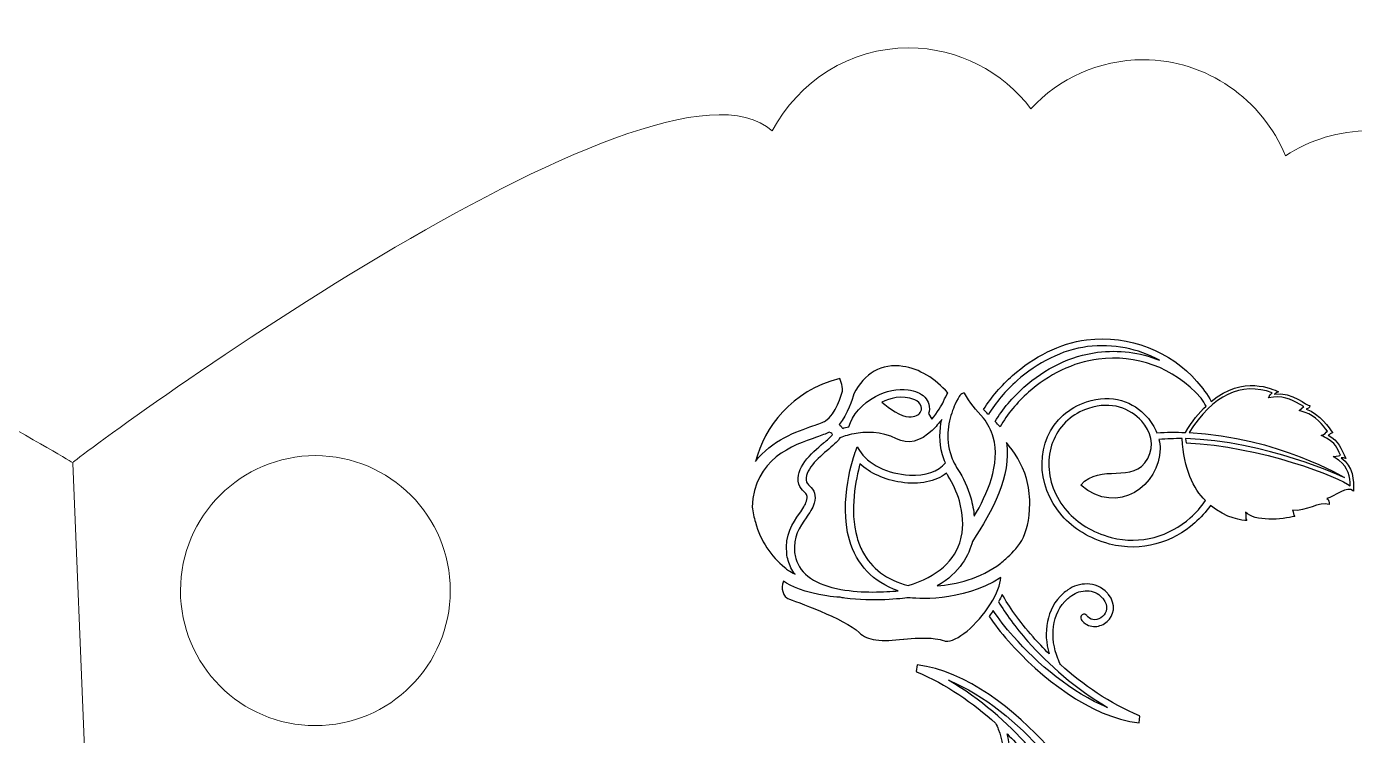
# Model space of a CAD drawing. Header units: millimetres. Extents: x -183 to 107, y -62 to 104.
# Drawn here: x -136.53 to -107, y 87.16 to 102.91 of the extents above; entities that cross this region are included whole.
import ezdxf

# ---------------------------------------------------------------- set-up
doc = ezdxf.new("R2010")
doc.units = ezdxf.units.MM
doc.header["$MEASUREMENT"] = 0
doc.layers.add('Layer 1', color=7, linetype='Continuous')

msp = doc.modelspace()

# ---------------------------------------------------------------- linework, layer by layer
at = {"layer": 'Layer 1', "color": 240, "lineweight": 9}
for points, knots in [([(-135.5863, 8.8098), (-134.2436, 8.8125), (-133.173, 9.5969), (-132.6017, 10.7263), (-132.6017, 10.7263), (-130.9463, 10.86), (-129.6205, 12.1839), (-129.455, 13.8562), (-129.455, 13.8562), (-129.3833, 13.8515), (-129.3112, 13.8489), (-129.2382, 13.8489), (-129.2382, 13.8489), (-127.3382, 13.8467), (-125.796, 15.4094), (-125.7938, 17.3395), (-125.7938, 17.3395), (-125.7932, 17.7269), (-125.8551, 18.0997), (-125.9693, 18.448), (-125.9693, 18.448), (-125.727, 18.3928), (-125.4751, 18.3633), (-125.2164, 18.363), (-125.2164, 18.363), (-123.3162, 18.3608), (-121.774, 19.9236), (-121.7718, 21.8537), (-121.7718, 21.8537), (-121.7714, 22.1752), (-121.8141, 22.4863), (-121.8938, 22.7821), (-121.8938, 22.7821), (-121.7469, 22.7624), (-121.5975, 22.7522), (-121.4456, 22.752), (-121.4456, 22.752), (-119.5454, 22.7499), (-118.0033, 24.3127), (-118.0011, 26.2427), (-118.0011, 26.2427), (-118.0007, 26.5713), (-118.0452, 26.8894), (-118.1283, 27.1911), (-118.1283, 27.1911), (-117.9401, 27.1584), (-117.7467, 27.1411), (-117.5493, 27.1409), (-117.5493, 27.1409), (-115.6493, 27.1387), (-114.107, 28.7015), (-114.1048, 30.6316), (-114.1048, 30.6316), (-114.1044, 31.0007), (-114.1606, 31.3566), (-114.2647, 31.6908), (-114.2647, 31.6908), (-114.1057, 31.6679), (-113.9435, 31.6556), (-113.7784, 31.6554), (-113.7784, 31.6554), (-111.8782, 31.6531), (-110.3361, 33.2159), (-110.3339, 35.1459), (-110.3339, 35.1459), (-110.3335, 35.4674), (-110.3762, 35.7785), (-110.4558, 36.0743), (-110.4558, 36.0743), (-110.3091, 36.0546), (-110.1596, 36.0445), (-110.0077, 36.0443), (-110.0077, 36.0443), (-108.1076, 36.0421), (-106.5655, 37.605), (-106.5632, 39.5349), (-106.5632, 39.5349), (-106.5629, 39.8815), (-106.6124, 40.2165), (-106.7046, 40.5326), (-106.7046, 40.5326), (-106.4663, 40.4792), (-106.2186, 40.4508), (-105.9645, 40.4505), (-105.9645, 40.4505), (-104.0644, 40.4483), (-102.5222, 42.0111), (-102.52, 43.9412), (-102.52, 43.9412), (-102.5195, 44.3067), (-102.5745, 44.6592), (-102.6767, 44.9907), (-102.6767, 44.9907), (-102.4527, 44.9439), (-102.2208, 44.9191), (-101.9833, 44.9189), (-101.9833, 44.9189), (-100.0832, 44.9167), (-98.541, 46.4795), (-98.5389, 48.4096), (-98.5389, 48.4096), (-98.5383, 48.783), (-98.5958, 49.1427), (-98.7022, 49.4802), (-98.7022, 49.4802), (-98.5544, 49.4603), (-98.4038, 49.4499), (-98.2506, 49.4496), (-98.2506, 49.4496), (-96.3505, 49.4475), (-94.8083, 51.0104), (-94.8061, 52.9404), (-94.8061, 52.9404), (-94.8055, 53.4435), (-94.9099, 53.9219), (-95.0978, 54.3543), (-95.0978, 54.3543), (-95.0978, 54.3543), (-95.0766, 54.3539), (-95.0766, 54.3539), (-95.0766, 54.3539), (-93.1765, 54.3517), (-91.6344, 55.9146), (-91.6321, 57.8445), (-91.6321, 57.8445), (-91.6313, 58.5691), (-91.8475, 59.2423), (-92.2186, 59.8007), (-92.2186, 59.8007), (-90.5811, 60.0675), (-89.3293, 61.5081), (-89.3273, 63.2469), (-89.3273, 63.2469), (-89.3262, 64.2628), (-89.752, 65.178), (-90.4328, 65.8172), (-90.4328, 65.8172), (-89.131, 66.3143), (-88.2041, 67.5893), (-88.2024, 69.0853), (-88.2024, 69.0853), (-88.2009, 70.3342), (-88.8449, 71.4308), (-89.8143, 72.0498), (-89.8143, 72.0498), (-88.809, 72.6589), (-88.1349, 73.7738), (-88.1335, 75.0493), (-88.1335, 75.0493), (-88.1317, 76.5467), (-89.0577, 77.8251), (-90.3604, 78.324), (-90.3604, 78.324), (-89.6396, 78.9638), (-89.1839, 79.9037), (-89.1827, 80.9523), (-89.1827, 80.9523), (-89.1806, 82.7233), (-90.4759, 84.1879), (-92.1576, 84.4189), (-92.1576, 84.4189), (-91.6898, 85.0151), (-91.4096, 85.77), (-91.4087, 86.5916), (-91.4087, 86.5916), (-91.4064, 88.5216), (-92.9449, 90.0881), (-94.8451, 90.0903), (-94.8451, 90.0903), (-94.8451, 90.0903), (-94.8841, 90.0899), (-94.8841, 90.0899), (-94.8841, 90.0899), (-94.7628, 90.4465), (-94.6965, 90.8293), (-94.6961, 91.2277), (-94.6961, 91.2277), (-94.6939, 93.1577), (-96.2324, 94.7241), (-98.1325, 94.7264), (-98.1325, 94.7264), (-98.2772, 94.7265), (-98.4196, 94.7177), (-98.5595, 94.7001), (-98.5595, 94.7001), (-98.7267, 96.4696), (-100.1935, 97.8541), (-101.9798, 97.8562), (-101.9798, 97.8562), (-102.4338, 97.8567), (-102.8671, 97.7678), (-103.2641, 97.606), (-103.2641, 97.606), (-103.5045, 99.2953), (-104.9346, 100.5945), (-106.6649, 100.5964), (-106.6649, 100.5964), (-107.3542, 100.5972), (-107.9965, 100.3918), (-108.5352, 100.0377), (-108.5352, 100.0377), (-109.0566, 101.2913), (-110.2776, 102.1717), (-111.7018, 102.1734), (-111.7018, 102.1734), (-112.6845, 102.1746), (-113.5712, 101.7571), (-114.199, 101.0867), (-114.199, 101.0867), (-114.8276, 101.9078), (-115.809, 102.4365), (-116.9123, 102.4378), (-116.9123, 102.4378), (-118.2269, 102.4393), (-119.3697, 101.6918), (-119.9504, 100.5919), (-119.9504, 100.5919), (-122.5005, 102.9112), (-135.4724, 93.3073), (-135.4983, 93.2263)], [0, 0, 0, 0, 0.0178571, 0.0178571, 0.0178571, 0.0178571, 0.0357143, 0.0357143, 0.0357143, 0.0357143, 0.0535714, 0.0535714, 0.0535714, 0.0535714, 0.0714286, 0.0714286, 0.0714286, 0.0714286, 0.0892857, 0.0892857, 0.0892857, 0.0892857, 0.1071429, 0.1071429, 0.1071429, 0.1071429, 0.125, 0.125, 0.125, 0.125, 0.1428571, 0.1428571, 0.1428571, 0.1428571, 0.1607143, 0.1607143, 0.1607143, 0.1607143, 0.1785714, 0.1785714, 0.1785714, 0.1785714, 0.1964286, 0.1964286, 0.1964286, 0.1964286, 0.2142857, 0.2142857, 0.2142857, 0.2142857, 0.2321429, 0.2321429, 0.2321429, 0.2321429, 0.25, 0.25, 0.25, 0.25, 0.2678571, 0.2678571, 0.2678571, 0.2678571, 0.2857143, 0.2857143, 0.2857143, 0.2857143, 0.3035714, 0.3035714, 0.3035714, 0.3035714, 0.3214286, 0.3214286, 0.3214286, 0.3214286, 0.3392857, 0.3392857, 0.3392857, 0.3392857, 0.3571429, 0.3571429, 0.3571429, 0.3571429, 0.375, 0.375, 0.375, 0.375, 0.3928571, 0.3928571, 0.3928571, 0.3928571, 0.4107143, 0.4107143, 0.4107143, 0.4107143, 0.4285714, 0.4285714, 0.4285714, 0.4285714, 0.4464286, 0.4464286, 0.4464286, 0.4464286, 0.4642857, 0.4642857, 0.4642857, 0.4642857, 0.4821429, 0.4821429, 0.4821429, 0.4821429, 0.5, 0.5, 0.5, 0.5, 0.5178571, 0.5178571, 0.5178571, 0.5178571, 0.5357143, 0.5357143, 0.5357143, 0.5357143, 0.5535714, 0.5535714, 0.5535714, 0.5535714, 0.5714286, 0.5714286, 0.5714286, 0.5714286, 0.5892857, 0.5892857, 0.5892857, 0.5892857, 0.6071429, 0.6071429, 0.6071429, 0.6071429, 0.625, 0.625, 0.625, 0.625, 0.6428571, 0.6428571, 0.6428571, 0.6428571, 0.6607143, 0.6607143, 0.6607143, 0.6607143, 0.6785714, 0.6785714, 0.6785714, 0.6785714, 0.6964286, 0.6964286, 0.6964286, 0.6964286, 0.7142857, 0.7142857, 0.7142857, 0.7142857, 0.7321429, 0.7321429, 0.7321429, 0.7321429, 0.75, 0.75, 0.75, 0.75, 0.7678571, 0.7678571, 0.7678571, 0.7678571, 0.7857143, 0.7857143, 0.7857143, 0.7857143, 0.8035714, 0.8035714, 0.8035714, 0.8035714, 0.8214286, 0.8214286, 0.8214286, 0.8214286, 0.8392857, 0.8392857, 0.8392857, 0.8392857, 0.8571429, 0.8571429, 0.8571429, 0.8571429, 0.875, 0.875, 0.875, 0.875, 0.8928571, 0.8928571, 0.8928571, 0.8928571, 0.9107143, 0.9107143, 0.9107143, 0.9107143, 0.9285714, 0.9285714, 0.9285714, 0.9285714, 0.9464286, 0.9464286, 0.9464286, 0.9464286, 0.9642857, 0.9642857, 0.9642857, 0.9642857, 1, 1, 1, 1]), ([(-135.593, 8.8057), (-136.9291, 8.8071), (-138.0862, 9.5818), (-138.655, 10.7125), (-138.655, 10.7125), (-140.31, 10.8498), (-141.6329, 12.1767), (-141.7946, 13.8493), (-141.7946, 13.8493), (-141.8664, 13.8448), (-141.9385, 13.8424), (-142.0114, 13.8425), (-142.0114, 13.8425), (-143.9115, 13.8445), (-145.4503, 15.4107), (-145.4482, 17.3407), (-145.4482, 17.3407), (-145.4478, 17.7281), (-145.3852, 18.1007), (-145.2702, 18.4488), (-145.2702, 18.4488), (-145.5126, 18.3942), (-145.7647, 18.3653), (-146.0233, 18.3655), (-146.0233, 18.3655), (-147.9234, 18.3675), (-149.4622, 19.9338), (-149.4601, 21.8637), (-149.4601, 21.8637), (-149.4597, 22.1853), (-149.4164, 22.4963), (-149.3361, 22.7919), (-149.3361, 22.7919), (-149.4829, 22.7726), (-149.6324, 22.7628), (-149.7844, 22.7629), (-149.7844, 22.7629), (-151.6846, 22.7649), (-153.2231, 24.3312), (-153.2211, 26.2612), (-153.2211, 26.2612), (-153.2208, 26.5898), (-153.1756, 26.9077), (-153.0918, 27.2092), (-153.0918, 27.2092), (-153.2802, 27.177), (-153.4735, 27.1601), (-153.6709, 27.1604), (-153.6709, 27.1604), (-155.571, 27.1623), (-157.1097, 28.7286), (-157.1077, 30.6586), (-157.1077, 30.6586), (-157.1073, 31.0279), (-157.0503, 31.3836), (-156.9454, 31.7175), (-156.9454, 31.7175), (-157.1045, 31.6949), (-157.2667, 31.683), (-157.4317, 31.6832), (-157.4317, 31.6832), (-159.3319, 31.6852), (-160.8706, 33.2514), (-160.8686, 35.1814), (-160.8686, 35.1814), (-160.8682, 35.5029), (-160.8249, 35.8139), (-160.7446, 36.1095), (-160.7446, 36.1095), (-160.8913, 36.0901), (-161.0408, 36.0803), (-161.1928, 36.0804), (-161.1928, 36.0804), (-163.0929, 36.0825), (-164.6315, 37.6487), (-164.6295, 39.5787), (-164.6295, 39.5787), (-164.6291, 39.9253), (-164.5787, 40.2602), (-164.4859, 40.5761), (-164.4859, 40.5761), (-164.7244, 40.5232), (-164.9721, 40.4953), (-165.2262, 40.4955), (-165.2262, 40.4955), (-167.1262, 40.4976), (-168.665, 42.0639), (-168.663, 43.994), (-168.663, 43.994), (-168.6626, 44.3594), (-168.6068, 44.7119), (-168.5039, 45.043), (-168.5039, 45.043), (-168.728, 44.9968), (-168.9599, 44.9726), (-169.1975, 44.9728), (-169.1975, 44.9728), (-171.0975, 44.9748), (-172.6362, 46.5411), (-172.6342, 48.4712), (-172.6342, 48.4712), (-172.6338, 48.8446), (-172.5756, 49.2041), (-172.4683, 49.5414), (-172.4683, 49.5414), (-172.6163, 49.5218), (-172.7669, 49.5116), (-172.9201, 49.5118), (-172.9201, 49.5118), (-174.8202, 49.5139), (-176.3589, 51.0802), (-176.3569, 53.0102), (-176.3569, 53.0102), (-176.3563, 53.5133), (-176.2509, 53.9914), (-176.0621, 54.4234), (-176.0621, 54.4234), (-176.0621, 54.4234), (-176.0832, 54.4231), (-176.0832, 54.4231), (-176.0832, 54.4231), (-177.9833, 54.4251), (-179.5221, 55.9914), (-179.5199, 57.9213), (-179.5199, 57.9213), (-179.5192, 58.6459), (-179.3014, 59.3186), (-178.9292, 59.8763), (-178.9292, 59.8763), (-180.5661, 60.1467), (-181.8146, 61.59), (-181.8128, 63.3288), (-181.8128, 63.3288), (-181.8117, 64.3447), (-181.3839, 65.259), (-180.7017, 65.8966), (-180.7017, 65.8966), (-182.0023, 66.3966), (-182.9264, 67.6737), (-182.9248, 69.1697), (-182.9248, 69.1697), (-182.9235, 70.4186), (-182.2772, 71.5138), (-181.3063, 72.1307), (-181.3063, 72.1307), (-182.3103, 72.7419), (-182.9819, 73.8583), (-182.9805, 75.1338), (-182.9805, 75.1338), (-182.979, 76.6312), (-182.0501, 77.9076), (-180.7463, 78.4036), (-180.7463, 78.4036), (-181.4657, 79.0449), (-181.9192, 79.9858), (-181.9182, 81.0344), (-181.9182, 81.0344), (-181.9163, 82.8055), (-180.6177, 84.2673), (-178.9356, 84.4945), (-178.9356, 84.4945), (-179.4021, 85.0917), (-179.6806, 85.8472), (-179.6797, 86.6689), (-179.6797, 86.6689), (-179.6777, 88.5989), (-178.1358, 90.162), (-176.2356, 90.1599), (-176.2356, 90.1599), (-176.2356, 90.1599), (-176.1966, 90.1594), (-176.1966, 90.1594), (-176.1966, 90.1594), (-176.317, 90.5163), (-176.3825, 90.8992), (-176.3821, 91.2976), (-176.3821, 91.2976), (-176.38, 93.2276), (-174.838, 94.7907), (-172.9379, 94.7887), (-172.9379, 94.7887), (-172.7932, 94.7886), (-172.6508, 94.7793), (-172.511, 94.7614), (-172.511, 94.7614), (-172.3398, 96.5306), (-170.87, 97.9119), (-169.0836, 97.91), (-169.0836, 97.91), (-168.6297, 97.9096), (-168.1965, 97.8197), (-167.7998, 97.6569), (-167.7998, 97.6569), (-167.5558, 99.3458), (-166.1228, 100.6417), (-164.3926, 100.6398), (-164.3926, 100.6398), (-163.7032, 100.6391), (-163.0614, 100.4323), (-162.5235, 100.077), (-162.5235, 100.077), (-161.9993, 101.3294), (-160.7763, 102.2072), (-159.3521, 102.2056), (-159.3521, 102.2056), (-158.3694, 102.2046), (-157.4835, 101.7852), (-156.8572, 101.1134), (-156.8572, 101.1134), (-156.227, 101.9331), (-155.2444, 102.4596), (-154.141, 102.4585), (-154.141, 102.4585), (-152.8264, 102.4571), (-151.6853, 101.7071), (-151.107, 100.6059), (-151.107, 100.6059), (-148.6984, 100.7762), (-135.5254, 93.2831), (-135.5021, 93.2124), (-135.5021, 93.2124), (-135.5021, 93.2124), (-135.2492, 86.8668), (-135.2492, 86.8668), (-135.2492, 86.8668), (-135.2492, 86.8668), (-131.2215, 80.6699), (-131.2215, 80.6699), (-131.2215, 80.6699), (-131.2215, 80.6699), (-129.5633, 73.6641), (-129.5633, 73.6641), (-129.5633, 73.6641), (-129.5633, 73.6641), (-130.0765, 64.4382), (-130.0765, 64.4382), (-130.0765, 64.4382), (-130.0765, 64.4382), (-137.3048, 41.7672), (-137.3048, 41.7672), (-137.3048, 41.7672), (-137.3048, 41.7672), (-133.6398, 34.3304), (-133.6398, 34.3304), (-133.6398, 34.3304), (-133.6398, 34.3304), (-135.593, 8.8057), (-135.593, 8.8057)], [0, 0, 0, 0, 0.015873, 0.015873, 0.015873, 0.015873, 0.031746, 0.031746, 0.031746, 0.031746, 0.047619, 0.047619, 0.047619, 0.047619, 0.0634921, 0.0634921, 0.0634921, 0.0634921, 0.0793651, 0.0793651, 0.0793651, 0.0793651, 0.0952381, 0.0952381, 0.0952381, 0.0952381, 0.1111111, 0.1111111, 0.1111111, 0.1111111, 0.1269841, 0.1269841, 0.1269841, 0.1269841, 0.1428571, 0.1428571, 0.1428571, 0.1428571, 0.1587302, 0.1587302, 0.1587302, 0.1587302, 0.1746032, 0.1746032, 0.1746032, 0.1746032, 0.1904762, 0.1904762, 0.1904762, 0.1904762, 0.2063492, 0.2063492, 0.2063492, 0.2063492, 0.2222222, 0.2222222, 0.2222222, 0.2222222, 0.2380952, 0.2380952, 0.2380952, 0.2380952, 0.2539683, 0.2539683, 0.2539683, 0.2539683, 0.2698413, 0.2698413, 0.2698413, 0.2698413, 0.2857143, 0.2857143, 0.2857143, 0.2857143, 0.3015873, 0.3015873, 0.3015873, 0.3015873, 0.3174603, 0.3174603, 0.3174603, 0.3174603, 0.3333333, 0.3333333, 0.3333333, 0.3333333, 0.3492063, 0.3492063, 0.3492063, 0.3492063, 0.3650794, 0.3650794, 0.3650794, 0.3650794, 0.3809524, 0.3809524, 0.3809524, 0.3809524, 0.3968254, 0.3968254, 0.3968254, 0.3968254, 0.4126984, 0.4126984, 0.4126984, 0.4126984, 0.4285714, 0.4285714, 0.4285714, 0.4285714, 0.4444444, 0.4444444, 0.4444444, 0.4444444, 0.4603175, 0.4603175, 0.4603175, 0.4603175, 0.4761905, 0.4761905, 0.4761905, 0.4761905, 0.4920635, 0.4920635, 0.4920635, 0.4920635, 0.5079365, 0.5079365, 0.5079365, 0.5079365, 0.5238095, 0.5238095, 0.5238095, 0.5238095, 0.5396825, 0.5396825, 0.5396825, 0.5396825, 0.5555556, 0.5555556, 0.5555556, 0.5555556, 0.5714286, 0.5714286, 0.5714286, 0.5714286, 0.5873016, 0.5873016, 0.5873016, 0.5873016, 0.6031746, 0.6031746, 0.6031746, 0.6031746, 0.6190476, 0.6190476, 0.6190476, 0.6190476, 0.6349206, 0.6349206, 0.6349206, 0.6349206, 0.6507937, 0.6507937, 0.6507937, 0.6507937, 0.6666667, 0.6666667, 0.6666667, 0.6666667, 0.6825397, 0.6825397, 0.6825397, 0.6825397, 0.6984127, 0.6984127, 0.6984127, 0.6984127, 0.7142857, 0.7142857, 0.7142857, 0.7142857, 0.7301587, 0.7301587, 0.7301587, 0.7301587, 0.7460317, 0.7460317, 0.7460317, 0.7460317, 0.7619048, 0.7619048, 0.7619048, 0.7619048, 0.7777778, 0.7777778, 0.7777778, 0.7777778, 0.7936508, 0.7936508, 0.7936508, 0.7936508, 0.8095238, 0.8095238, 0.8095238, 0.8095238, 0.8253968, 0.8253968, 0.8253968, 0.8253968, 0.8412698, 0.8412698, 0.8412698, 0.8412698, 0.8571429, 0.8571429, 0.8571429, 0.8571429, 0.8730159, 0.8730159, 0.8730159, 0.8730159, 0.8888889, 0.8888889, 0.8888889, 0.8888889, 0.9047619, 0.9047619, 0.9047619, 0.9047619, 0.9206349, 0.9206349, 0.9206349, 0.9206349, 0.9365079, 0.9365079, 0.9365079, 0.9365079, 0.952381, 0.952381, 0.952381, 0.952381, 0.968254, 0.968254, 0.968254, 0.968254, 1, 1, 1, 1]), ([(-130.1082, 93.3767), (-128.4513, 93.3748), (-127.1098, 92.0302), (-127.1117, 90.3734), (-127.1117, 90.3734), (-127.1136, 88.7165), (-128.4582, 87.375), (-130.115, 87.3769), (-130.115, 87.3769), (-131.7718, 87.3788), (-133.1134, 88.7235), (-133.1115, 90.3802), (-133.1115, 90.3802), (-133.1096, 92.0371), (-131.765, 93.3786), (-130.1082, 93.3767)], [0, 0, 0, 0, 0.2, 0.2, 0.2, 0.2, 0.4, 0.4, 0.4, 0.4, 0.6, 0.6, 0.6, 0.6, 1, 1, 1, 1])]:
    msp.add_open_spline(points, degree=3, knots=knots, dxfattribs=at)
at = {"layer": 'Layer 1'}
for points, knots in [([(-108.3787, 92.1619), (-108.3787, 92.1619), (-108.3787, 92.1619), (-108.3787, 92.1619), (-108.3787, 92.1619), (-108.079, 92.1268), (-107.7951, 92.3656), (-107.5661, 92.2938), (-107.5661, 92.2938), (-107.5656, 92.3372), (-107.5757, 92.4018), (-107.6148, 92.4238), (-107.6148, 92.4238), (-107.4562, 92.4623), (-107.1542, 92.7234), (-107.0289, 92.5904), (-107.0289, 92.5904), (-107.0127, 92.833), (-107.031, 93.1355), (-107.3003, 93.3284), (-107.3003, 93.3284), (-107.2764, 93.3221), (-107.2254, 93.3287), (-107.1987, 93.3164), (-107.1987, 93.3164), (-107.304, 93.5339), (-107.3447, 93.7013), (-107.5923, 93.8309), (-107.5923, 93.8309), (-107.5601, 93.8307), (-107.5249, 93.8904), (-107.4826, 93.886), (-107.4826, 93.886), (-107.568, 93.9794), (-107.77, 94.3151), (-108.0801, 94.4077), (-108.0801, 94.4077), (-108.0692, 94.416), (-107.9839, 94.4263), (-107.9951, 94.4929), (-107.9951, 94.4929), (-108.0642, 94.4676), (-108.3801, 94.8055), (-108.7866, 94.7421), (-108.7866, 94.7421), (-108.7606, 94.755), (-108.7584, 94.7642), (-108.6916, 94.7974), (-108.6916, 94.7974), (-108.8209, 94.8527), (-109.4754, 95.1745), (-110.189, 94.5833), (-110.189, 94.5833), (-110.2801, 94.7416), (-110.3867, 94.89), (-110.5071, 95.0262), (-110.5071, 95.0262), (-111.0922, 95.6883), (-111.9972, 96.0687), (-112.9605, 95.949), (-112.9605, 95.949), (-113.5616, 95.8742), (-114.1401, 95.5699), (-114.6056, 95.1586), (-114.6056, 95.1586), (-114.86, 94.9335), (-115.0806, 94.6761), (-115.2525, 94.4047), (-115.2525, 94.4047), (-115.2214, 94.3705), (-115.1898, 94.3361), (-115.157, 94.3018), (-115.157, 94.3018), (-115.1532, 94.2979), (-115.1495, 94.2939), (-115.1458, 94.2898), (-115.1458, 94.2898), (-114.9795, 94.5604), (-114.7603, 94.8199), (-114.5051, 95.0451), (-114.5051, 95.0451), (-114.0587, 95.44), (-113.5042, 95.729), (-112.9416, 95.7984), (-112.9416, 95.7984), (-112.3655, 95.8701), (-111.8119, 95.7524), (-111.3429, 95.4982), (-111.3429, 95.4982), (-111.779, 95.6755), (-112.2473, 95.7319), (-112.7165, 95.673), (-112.7165, 95.673), (-113.3158, 95.5985), (-113.8936, 95.305), (-114.3542, 94.8981), (-114.3542, 94.8981), (-114.609, 94.6727), (-114.8276, 94.4121), (-114.9937, 94.1329), (-114.9937, 94.1329), (-114.9575, 94.0958), (-114.9209, 94.0583), (-114.8845, 94.02), (-114.8845, 94.02), (-114.725, 94.2975), (-114.5087, 94.5593), (-114.2536, 94.7845), (-114.2536, 94.7845), (-113.8133, 95.1738), (-113.2601, 95.4531), (-112.6977, 95.5226), (-112.6977, 95.5226), (-111.8645, 95.6253), (-111.0463, 95.3572), (-110.4106, 94.6529), (-110.4106, 94.6529), (-110.3732, 94.597), (-110.3387, 94.5387), (-110.3056, 94.4797), (-110.3056, 94.4797), (-110.4585, 94.332), (-110.613, 94.1399), (-110.7645, 93.8921), (-110.7645, 93.8921), (-110.9716, 93.8996), (-111.1838, 93.8978), (-111.4, 93.8852), (-111.4, 93.8852), (-111.4521, 94.0127), (-111.528, 94.136), (-111.621, 94.2413), (-111.621, 94.2413), (-111.9096, 94.5702), (-112.3981, 94.7608), (-112.9629, 94.5714), (-112.9629, 94.5714), (-113.165, 94.5044), (-113.3376, 94.4037), (-113.4789, 94.2787), (-113.4789, 94.2787), (-114.1022, 93.7261), (-114.107, 92.7229), (-113.5053, 92.04), (-113.5053, 92.04), (-113.2568, 91.7584), (-112.9041, 91.5318), (-112.4511, 91.4131), (-112.4511, 91.4131), (-111.7359, 91.2253), (-111.0437, 91.4488), (-110.5548, 91.8811), (-110.5548, 91.8811), (-110.4233, 91.9974), (-110.3067, 92.1294), (-110.2072, 92.2724), (-110.2072, 92.2724), (-109.8558, 91.9781), (-109.4737, 91.9321), (-109.4008, 91.9329), (-109.4008, 91.9329), (-109.442, 91.9778), (-109.401, 92.0559), (-109.4295, 92.1202), (-109.4295, 92.1202), (-109.2213, 91.9039), (-108.6116, 91.9564), (-108.3306, 92.0279), (-108.3306, 92.0279), (-108.3625, 92.0551), (-108.3624, 92.1268), (-108.3787, 92.1619)], [0, 0, 0, 0, 0.0227273, 0.0227273, 0.0227273, 0.0227273, 0.0454545, 0.0454545, 0.0454545, 0.0454545, 0.0681818, 0.0681818, 0.0681818, 0.0681818, 0.0909091, 0.0909091, 0.0909091, 0.0909091, 0.1136364, 0.1136364, 0.1136364, 0.1136364, 0.1363636, 0.1363636, 0.1363636, 0.1363636, 0.1590909, 0.1590909, 0.1590909, 0.1590909, 0.1818182, 0.1818182, 0.1818182, 0.1818182, 0.2045455, 0.2045455, 0.2045455, 0.2045455, 0.2272727, 0.2272727, 0.2272727, 0.2272727, 0.25, 0.25, 0.25, 0.25, 0.2727273, 0.2727273, 0.2727273, 0.2727273, 0.2954545, 0.2954545, 0.2954545, 0.2954545, 0.3181818, 0.3181818, 0.3181818, 0.3181818, 0.3409091, 0.3409091, 0.3409091, 0.3409091, 0.3636364, 0.3636364, 0.3636364, 0.3636364, 0.3863636, 0.3863636, 0.3863636, 0.3863636, 0.4090909, 0.4090909, 0.4090909, 0.4090909, 0.4318182, 0.4318182, 0.4318182, 0.4318182, 0.4545455, 0.4545455, 0.4545455, 0.4545455, 0.4772727, 0.4772727, 0.4772727, 0.4772727, 0.5, 0.5, 0.5, 0.5, 0.5227273, 0.5227273, 0.5227273, 0.5227273, 0.5454545, 0.5454545, 0.5454545, 0.5454545, 0.5681818, 0.5681818, 0.5681818, 0.5681818, 0.5909091, 0.5909091, 0.5909091, 0.5909091, 0.6136364, 0.6136364, 0.6136364, 0.6136364, 0.6363636, 0.6363636, 0.6363636, 0.6363636, 0.6590909, 0.6590909, 0.6590909, 0.6590909, 0.6818182, 0.6818182, 0.6818182, 0.6818182, 0.7045455, 0.7045455, 0.7045455, 0.7045455, 0.7272727, 0.7272727, 0.7272727, 0.7272727, 0.75, 0.75, 0.75, 0.75, 0.7727273, 0.7727273, 0.7727273, 0.7727273, 0.7954545, 0.7954545, 0.7954545, 0.7954545, 0.8181818, 0.8181818, 0.8181818, 0.8181818, 0.8409091, 0.8409091, 0.8409091, 0.8409091, 0.8636364, 0.8636364, 0.8636364, 0.8636364, 0.8863636, 0.8863636, 0.8863636, 0.8863636, 0.9090909, 0.9090909, 0.9090909, 0.9090909, 0.9318182, 0.9318182, 0.9318182, 0.9318182, 0.9545455, 0.9545455, 0.9545455, 0.9545455, 1, 1, 1, 1]), ([(-116.0504, 94.7704), (-116.0504, 94.7704), (-116.0504, 94.7704), (-116.0504, 94.7704), (-116.0504, 94.7704), (-116.076, 94.724), (-116.1095, 94.6588), (-116.1435, 94.5793), (-116.1435, 94.5793), (-116.1819, 94.5014), (-116.2776, 94.3365), (-116.4044, 94.1858), (-116.4044, 94.1858), (-116.4044, 94.1858), (-116.4772, 94.3096), (-116.4772, 94.3096), (-116.4772, 94.3096), (-116.4534, 94.3751), (-116.451, 94.4485), (-116.4707, 94.5181), (-116.4707, 94.5181), (-116.5045, 94.6366), (-116.5967, 94.7354), (-116.7175, 94.7834), (-116.7175, 94.7834), (-116.785, 94.8103), (-116.8562, 94.8293), (-116.9292, 94.8398), (-116.9292, 94.8398), (-117.1628, 94.8737), (-117.4219, 94.8204), (-117.6586, 94.6899), (-117.6586, 94.6899), (-117.9481, 94.5309), (-118.1718, 94.2761), (-118.2493, 94.0196), (-118.2493, 94.0196), (-118.3032, 94.0067), (-118.3491, 93.9936), (-118.3849, 93.9823), (-118.3849, 93.9823), (-118.4043, 94.0142), (-118.431, 94.0437), (-118.4644, 94.0702), (-118.4644, 94.0702), (-118.2699, 94.297), (-118.1657, 94.6371), (-118.1358, 94.748), (-118.1358, 94.748), (-117.9058, 95.2117), (-117.5186, 95.4295), (-117.0451, 95.3609), (-117.0451, 95.3609), (-116.688, 95.3091), (-116.318, 95.0893), (-116.0504, 94.7704)], [0, 0, 0, 0, 0.0666667, 0.0666667, 0.0666667, 0.0666667, 0.1333333, 0.1333333, 0.1333333, 0.1333333, 0.2, 0.2, 0.2, 0.2, 0.2666667, 0.2666667, 0.2666667, 0.2666667, 0.3333333, 0.3333333, 0.3333333, 0.3333333, 0.4, 0.4, 0.4, 0.4, 0.4666667, 0.4666667, 0.4666667, 0.4666667, 0.5333333, 0.5333333, 0.5333333, 0.5333333, 0.6, 0.6, 0.6, 0.6, 0.6666667, 0.6666667, 0.6666667, 0.6666667, 0.7333333, 0.7333333, 0.7333333, 0.7333333, 0.8, 0.8, 0.8, 0.8, 0.8666667, 0.8666667, 0.8666667, 0.8666667, 1, 1, 1, 1]), ([(-118.4481, 95.0879), (-118.4481, 95.0879), (-118.4481, 95.0879), (-118.4481, 95.0879), (-118.4481, 95.0879), (-118.4356, 95.0619), (-118.425, 95.0336), (-118.4165, 95.0039), (-118.4165, 95.0039), (-118.4002, 94.9469), (-118.3914, 94.8826), (-118.3902, 94.8129), (-118.3902, 94.8129), (-118.4111, 94.7371), (-118.5415, 94.2926), (-118.764, 94.151), (-118.764, 94.151), (-118.8167, 94.1178), (-118.923, 94.0808), (-119.0461, 94.0383), (-119.0461, 94.0383), (-119.4038, 93.9154), (-119.967, 93.7217), (-120.325, 93.2467), (-120.325, 93.2467), (-120.1188, 94.0026), (-119.5396, 94.8178), (-118.4481, 95.0879)], [0, 0, 0, 0, 0.125, 0.125, 0.125, 0.125, 0.25, 0.25, 0.25, 0.25, 0.375, 0.375, 0.375, 0.375, 0.5, 0.5, 0.5, 0.5, 0.625, 0.625, 0.625, 0.625, 0.75, 0.75, 0.75, 0.75, 1, 1, 1, 1]), ([(-107.1005, 92.703), (-107.1005, 92.703), (-107.1005, 92.703), (-107.1005, 92.703), (-107.1005, 92.703), (-107.3112, 92.8894), (-109.1038, 93.5938), (-110.7452, 93.6589), (-110.7452, 93.6589), (-110.7452, 93.6589), (-110.762, 93.7527), (-110.762, 93.7527), (-110.762, 93.7527), (-110.762, 93.7527), (-110.7613, 93.754), (-110.7613, 93.754), (-110.7613, 93.754), (-109.0071, 93.7174), (-107.2253, 92.8879), (-107.2253, 92.8879), (-107.2253, 92.8879), (-107.2253, 92.8879), (-108.7069, 93.794), (-110.6801, 93.8887), (-110.6801, 93.8887), (-110.1584, 94.7201), (-109.5218, 95.0266), (-108.8339, 94.7735), (-108.8339, 94.7735), (-108.8715, 94.754), (-108.8965, 94.7004), (-108.9184, 94.6581), (-108.9184, 94.6581), (-108.9184, 94.6581), (-108.8077, 94.6731), (-108.8077, 94.6731), (-108.8077, 94.6731), (-108.558, 94.712), (-108.3115, 94.5758), (-108.17, 94.4895), (-108.17, 94.4895), (-108.1559, 94.4808), (-108.1425, 94.4728), (-108.1301, 94.4653), (-108.1301, 94.4653), (-108.1301, 94.4653), (-108.2337, 94.3835), (-108.2337, 94.3835), (-108.2337, 94.3835), (-108.2337, 94.3835), (-108.1017, 94.3352), (-108.1017, 94.3352), (-108.1017, 94.3352), (-107.8749, 94.2674), (-107.7059, 94.0485), (-107.6051, 93.9174), (-107.6051, 93.9174), (-107.6375, 93.8991), (-107.6683, 93.8416), (-107.7449, 93.8251), (-107.7449, 93.8251), (-107.7058, 93.8054), (-107.6272, 93.7638), (-107.6272, 93.7638), (-107.6272, 93.7638), (-107.4419, 93.6665), (-107.3882, 93.5479), (-107.3137, 93.3838), (-107.3137, 93.3838), (-107.3137, 93.3838), (-107.3815, 93.3582), (-107.4792, 93.3582), (-107.4792, 93.3582), (-107.4215, 93.3291), (-107.3446, 93.2669), (-107.3446, 93.2669), (-107.3446, 93.2669), (-107.1415, 93.1213), (-107.0998, 92.9015), (-107.1005, 92.703)], [0, 0, 0, 0, 0.047619, 0.047619, 0.047619, 0.047619, 0.0952381, 0.0952381, 0.0952381, 0.0952381, 0.1428571, 0.1428571, 0.1428571, 0.1428571, 0.1904762, 0.1904762, 0.1904762, 0.1904762, 0.2380952, 0.2380952, 0.2380952, 0.2380952, 0.2857143, 0.2857143, 0.2857143, 0.2857143, 0.3333333, 0.3333333, 0.3333333, 0.3333333, 0.3809524, 0.3809524, 0.3809524, 0.3809524, 0.4285714, 0.4285714, 0.4285714, 0.4285714, 0.4761905, 0.4761905, 0.4761905, 0.4761905, 0.5238095, 0.5238095, 0.5238095, 0.5238095, 0.5714286, 0.5714286, 0.5714286, 0.5714286, 0.6190476, 0.6190476, 0.6190476, 0.6190476, 0.6666667, 0.6666667, 0.6666667, 0.6666667, 0.7142857, 0.7142857, 0.7142857, 0.7142857, 0.7619048, 0.7619048, 0.7619048, 0.7619048, 0.8095238, 0.8095238, 0.8095238, 0.8095238, 0.8571429, 0.8571429, 0.8571429, 0.8571429, 0.9047619, 0.9047619, 0.9047619, 0.9047619, 1, 1, 1, 1]), ([(-117.5152, 94.565), (-117.5152, 94.565), (-117.5152, 94.565), (-117.5152, 94.565), (-117.5152, 94.565), (-117.3466, 94.6465), (-117.0688, 94.733), (-116.783, 94.6189), (-116.783, 94.6189), (-116.7127, 94.5909), (-116.6596, 94.5355), (-116.641, 94.4703), (-116.641, 94.4703), (-116.6267, 94.4202), (-116.6346, 94.3711), (-116.6636, 94.332), (-116.6636, 94.332), (-116.6947, 94.2898), (-116.7642, 94.2391), (-116.9165, 94.2367), (-116.9165, 94.2367), (-117.0812, 94.2338), (-117.3503, 94.4249), (-117.5152, 94.565)], [0, 0, 0, 0, 0.1428571, 0.1428571, 0.1428571, 0.1428571, 0.2857143, 0.2857143, 0.2857143, 0.2857143, 0.4285714, 0.4285714, 0.4285714, 0.4285714, 0.5714286, 0.5714286, 0.5714286, 0.5714286, 0.7142857, 0.7142857, 0.7142857, 0.7142857, 1, 1, 1, 1]), ([(-115.9963, 93.447), (-115.9963, 93.447), (-115.9963, 93.447), (-115.9963, 93.447), (-115.9963, 93.447), (-116.1109, 93.8485), (-116.0086, 94.228), (-115.9024, 94.4758), (-115.9024, 94.4758), (-115.898, 94.4849), (-115.8923, 94.4973), (-115.8895, 94.5047), (-115.8895, 94.5047), (-115.8361, 94.6255), (-115.7867, 94.7019), (-115.7814, 94.7102), (-115.7814, 94.7102), (-115.7505, 94.7478), (-115.719, 94.7654), (-115.6764, 94.7663), (-115.6764, 94.7663), (-115.5712, 94.5602), (-115.4105, 94.378), (-115.2521, 94.2112), (-115.2521, 94.2112), (-115.1553, 94.0821), (-115.0826, 93.9377), (-115.0392, 93.7859), (-115.0392, 93.7859), (-114.868, 93.1859), (-115.1745, 92.5183), (-115.4607, 92.0293), (-115.4607, 92.0293), (-115.4721, 92.165), (-115.4979, 92.3034), (-115.5376, 92.4427), (-115.5376, 92.4427), (-115.6019, 92.6678), (-115.7027, 92.8905), (-115.8215, 93.0693), (-115.8215, 93.0693), (-115.8616, 93.1297), (-115.8966, 93.1931), (-115.9285, 93.2626), (-115.9285, 93.2626), (-115.9557, 93.3226), (-115.9785, 93.3845), (-115.9963, 93.447)], [0, 0, 0, 0, 0.0769231, 0.0769231, 0.0769231, 0.0769231, 0.1538462, 0.1538462, 0.1538462, 0.1538462, 0.2307692, 0.2307692, 0.2307692, 0.2307692, 0.3076923, 0.3076923, 0.3076923, 0.3076923, 0.3846154, 0.3846154, 0.3846154, 0.3846154, 0.4615385, 0.4615385, 0.4615385, 0.4615385, 0.5384615, 0.5384615, 0.5384615, 0.5384615, 0.6153846, 0.6153846, 0.6153846, 0.6153846, 0.6923077, 0.6923077, 0.6923077, 0.6923077, 0.7692308, 0.7692308, 0.7692308, 0.7692308, 0.8461538, 0.8461538, 0.8461538, 0.8461538, 1, 1, 1, 1]), ([(-110.8327, 93.7552), (-110.8327, 93.7552), (-110.8327, 93.7552), (-110.8327, 93.7552), (-110.8327, 93.7552), (-110.8037, 93.0753), (-110.5816, 92.6464), (-110.3195, 92.3772), (-110.3195, 92.3772), (-110.4144, 92.2374), (-110.5271, 92.1081), (-110.6552, 91.9948), (-110.6552, 91.9948), (-111.112, 91.5917), (-111.7507, 91.3864), (-112.4126, 91.5597), (-112.4126, 91.5597), (-112.8387, 91.6717), (-113.1633, 91.882), (-113.3918, 92.1403), (-113.3918, 92.1403), (-113.6688, 92.4538), (-113.8041, 92.8388), (-113.8005, 93.2061), (-113.8005, 93.2061), (-113.7965, 93.5735), (-113.6549, 93.9206), (-113.3785, 94.1652), (-113.3785, 94.1652), (-113.2527, 94.2762), (-113.0987, 94.3665), (-112.9152, 94.4275), (-112.9152, 94.4275), (-112.405, 94.5962), (-111.9907, 94.4281), (-111.7346, 94.1408), (-111.7346, 94.1408), (-111.5412, 93.9198), (-111.4384, 93.6109), (-111.6011, 93.3115), (-111.6011, 93.3115), (-111.9193, 92.7267), (-112.6531, 93.2269), (-113.0917, 92.7228), (-113.0917, 92.7228), (-112.2588, 92.0113), (-111.3277, 92.7275), (-111.3252, 93.5325), (-111.3252, 93.5325), (-111.3249, 93.5979), (-111.3344, 93.6658), (-111.3511, 93.734), (-111.3511, 93.734), (-111.18, 93.7501), (-111.0066, 93.7567), (-110.8327, 93.7552)], [0, 0, 0, 0, 0.0666667, 0.0666667, 0.0666667, 0.0666667, 0.1333333, 0.1333333, 0.1333333, 0.1333333, 0.2, 0.2, 0.2, 0.2, 0.2666667, 0.2666667, 0.2666667, 0.2666667, 0.3333333, 0.3333333, 0.3333333, 0.3333333, 0.4, 0.4, 0.4, 0.4, 0.4666667, 0.4666667, 0.4666667, 0.4666667, 0.5333333, 0.5333333, 0.5333333, 0.5333333, 0.6, 0.6, 0.6, 0.6, 0.6666667, 0.6666667, 0.6666667, 0.6666667, 0.7333333, 0.7333333, 0.7333333, 0.7333333, 0.8, 0.8, 0.8, 0.8, 0.8666667, 0.8666667, 0.8666667, 0.8666667, 1, 1, 1, 1]), ([(-119.4537, 91.2226), (-119.4537, 91.2226), (-119.4537, 91.2226), (-119.4537, 91.2226), (-119.4537, 91.2226), (-119.4949, 91.5681), (-119.3386, 91.794), (-119.2001, 91.9931), (-119.2001, 91.9931), (-119.1244, 92.1025), (-119.0529, 92.2058), (-119.0216, 92.3174), (-119.0216, 92.3174), (-118.997, 92.4052), (-118.9937, 92.479), (-119.0117, 92.5423), (-119.0117, 92.5423), (-119.0318, 92.6126), (-119.074, 92.6574), (-119.1155, 92.6974), (-119.1155, 92.6974), (-119.1155, 92.6974), (-119.1235, 92.705), (-119.1235, 92.705), (-119.1235, 92.705), (-119.1537, 92.7341), (-119.1796, 92.7591), (-119.1883, 92.7894), (-119.1883, 92.7894), (-119.2595, 93.0428), (-118.9327, 93.3205), (-118.6941, 93.5234), (-118.6941, 93.5234), (-118.5594, 93.6381), (-118.4769, 93.7102), (-118.448, 93.7717), (-118.448, 93.7717), (-118.4025, 93.7905), (-118.2876, 93.8339), (-118.1322, 93.8639), (-118.1322, 93.8639), (-117.8948, 93.9094), (-117.5376, 93.9266), (-117.1851, 93.7493), (-117.1851, 93.7493), (-116.9328, 93.6223), (-116.6602, 93.6866), (-116.3973, 93.9356), (-116.3973, 93.9356), (-116.3147, 94.0137), (-116.2424, 94.1007), (-116.1819, 94.1828), (-116.1819, 94.1828), (-116.2326, 93.9521), (-116.2466, 93.6805), (-116.1656, 93.3965), (-116.1656, 93.3965), (-116.148, 93.335), (-116.1262, 93.2739), (-116.1005, 93.2145), (-116.1005, 93.2145), (-116.2541, 93.0258), (-116.5424, 92.9274), (-116.8971, 92.9441), (-116.8971, 92.9441), (-117.3741, 92.9663), (-117.8334, 93.1919), (-118.0143, 93.4926), (-118.0143, 93.4926), (-118.0143, 93.4926), (-118.0635, 93.5739), (-118.0635, 93.5739), (-118.0635, 93.5739), (-118.0635, 93.5739), (-118.096, 93.4848), (-118.096, 93.4848), (-118.096, 93.4848), (-118.1364, 93.3741), (-118.4845, 92.3799), (-118.2352, 91.5065), (-118.2352, 91.5065), (-118.0765, 90.9513), (-117.7123, 90.5707), (-117.151, 90.373), (-117.151, 90.373), (-117.4353, 90.3463), (-117.9515, 90.3188), (-118.4228, 90.4041), (-118.4228, 90.4041), (-118.9886, 90.5068), (-119.3267, 90.7385), (-119.4277, 91.0924), (-119.4277, 91.0924), (-119.4396, 91.134), (-119.4483, 91.1777), (-119.4537, 91.2226)], [0, 0, 0, 0, 0.04, 0.04, 0.04, 0.04, 0.08, 0.08, 0.08, 0.08, 0.12, 0.12, 0.12, 0.12, 0.16, 0.16, 0.16, 0.16, 0.2, 0.2, 0.2, 0.2, 0.24, 0.24, 0.24, 0.24, 0.28, 0.28, 0.28, 0.28, 0.32, 0.32, 0.32, 0.32, 0.36, 0.36, 0.36, 0.36, 0.4, 0.4, 0.4, 0.4, 0.44, 0.44, 0.44, 0.44, 0.48, 0.48, 0.48, 0.48, 0.52, 0.52, 0.52, 0.52, 0.56, 0.56, 0.56, 0.56, 0.6, 0.6, 0.6, 0.6, 0.64, 0.64, 0.64, 0.64, 0.68, 0.68, 0.68, 0.68, 0.72, 0.72, 0.72, 0.72, 0.76, 0.76, 0.76, 0.76, 0.8, 0.8, 0.8, 0.8, 0.84, 0.84, 0.84, 0.84, 0.88, 0.88, 0.88, 0.88, 0.92, 0.92, 0.92, 0.92, 1, 1, 1, 1]), ([(-119.6569, 90.8756), (-119.6569, 90.8756), (-119.6569, 90.8756), (-119.6569, 90.8756), (-119.6569, 90.8756), (-119.6569, 90.8756), (-119.6589, 90.8836), (-119.6589, 90.8836), (-119.6589, 90.8836), (-119.6589, 90.8836), (-119.6711, 90.893), (-119.6711, 90.893), (-119.6711, 90.893), (-119.9823, 91.1346), (-120.2094, 91.4808), (-120.3275, 91.8949), (-120.3275, 91.8949), (-120.3588, 92.0044), (-120.3823, 92.119), (-120.3975, 92.2354), (-120.3975, 92.2354), (-120.3567, 93.3095), (-119.4858, 93.6092), (-118.9652, 93.7883), (-118.9652, 93.7883), (-118.8543, 93.8266), (-118.7574, 93.8599), (-118.6829, 93.8963), (-118.6829, 93.8963), (-118.6344, 93.8749), (-118.6127, 93.854), (-118.6099, 93.844), (-118.6099, 93.844), (-118.6228, 93.8159), (-118.7531, 93.7055), (-118.8085, 93.6583), (-118.8085, 93.6583), (-119.0839, 93.4241), (-119.46, 93.1039), (-119.3585, 92.7416), (-119.3585, 92.7416), (-119.3363, 92.664), (-119.2862, 92.6157), (-119.2459, 92.5769), (-119.2459, 92.5769), (-119.2138, 92.5464), (-119.1905, 92.524), (-119.1814, 92.4921), (-119.1814, 92.4921), (-119.1728, 92.462), (-119.1762, 92.4205), (-119.1917, 92.3652), (-119.1917, 92.3652), (-119.2153, 92.2817), (-119.2755, 92.1948), (-119.3453, 92.0941), (-119.3453, 92.0941), (-119.4937, 91.8801), (-119.6784, 91.6137), (-119.6291, 91.2017), (-119.6291, 91.2017), (-119.6228, 91.1484), (-119.6124, 91.0959), (-119.5982, 91.0463), (-119.5982, 91.0463), (-119.5663, 90.9346), (-119.5149, 90.8322), (-119.4445, 90.7403), (-119.4445, 90.7403), (-119.5686, 90.8032), (-119.6366, 90.8581), (-119.6569, 90.8756)], [0, 0, 0, 0, 0.0526316, 0.0526316, 0.0526316, 0.0526316, 0.1052632, 0.1052632, 0.1052632, 0.1052632, 0.1578947, 0.1578947, 0.1578947, 0.1578947, 0.2105263, 0.2105263, 0.2105263, 0.2105263, 0.2631579, 0.2631579, 0.2631579, 0.2631579, 0.3157895, 0.3157895, 0.3157895, 0.3157895, 0.3684211, 0.3684211, 0.3684211, 0.3684211, 0.4210526, 0.4210526, 0.4210526, 0.4210526, 0.4736842, 0.4736842, 0.4736842, 0.4736842, 0.5263158, 0.5263158, 0.5263158, 0.5263158, 0.5789474, 0.5789474, 0.5789474, 0.5789474, 0.6315789, 0.6315789, 0.6315789, 0.6315789, 0.6842105, 0.6842105, 0.6842105, 0.6842105, 0.7368421, 0.7368421, 0.7368421, 0.7368421, 0.7894737, 0.7894737, 0.7894737, 0.7894737, 0.8421053, 0.8421053, 0.8421053, 0.8421053, 0.8947368, 0.8947368, 0.8947368, 0.8947368, 1, 1, 1, 1]), ([(-114.2247, 92.3212), (-114.2247, 92.3212), (-114.2247, 92.3212), (-114.2247, 92.3212), (-114.2247, 92.3212), (-114.2281, 91.5512), (-114.5225, 91.2932), (-114.759, 91.086), (-114.759, 91.086), (-114.7985, 91.0511), (-114.8358, 91.0184), (-114.8705, 90.9852), (-114.8705, 90.9852), (-115.33, 90.6414), (-115.863, 90.5174), (-116.285, 90.4805), (-116.285, 90.4805), (-115.771, 90.7794), (-115.5739, 91.1752), (-115.5007, 91.4717), (-115.5007, 91.4717), (-115.055, 92.1448), (-114.6275, 92.9237), (-114.7451, 93.6699), (-114.7451, 93.6699), (-114.5728, 93.4633), (-114.3922, 93.1982), (-114.2975, 92.8663), (-114.2975, 92.8663), (-114.2485, 92.6949), (-114.224, 92.5113), (-114.2247, 92.3212)], [0, 0, 0, 0, 0.1111111, 0.1111111, 0.1111111, 0.1111111, 0.2222222, 0.2222222, 0.2222222, 0.2222222, 0.3333333, 0.3333333, 0.3333333, 0.3333333, 0.4444444, 0.4444444, 0.4444444, 0.4444444, 0.5555556, 0.5555556, 0.5555556, 0.5555556, 0.6666667, 0.6666667, 0.6666667, 0.6666667, 0.7777778, 0.7777778, 0.7777778, 0.7777778, 1, 1, 1, 1]), ([(-116.0396, 92.9236), (-116.0396, 92.9236), (-116.0396, 92.9236), (-116.0396, 92.9236), (-116.0396, 92.9236), (-115.9349, 92.7654), (-115.8459, 92.5686), (-115.7891, 92.3697), (-115.7891, 92.3697), (-115.709, 92.0891), (-115.6945, 91.8123), (-115.7475, 91.5687), (-115.7475, 91.5687), (-115.7475, 91.5687), (-115.757, 91.5282), (-115.757, 91.5282), (-115.757, 91.5282), (-115.8799, 91.0391), (-116.2741, 90.6895), (-116.9294, 90.4895), (-116.9294, 90.4895), (-117.4053, 90.6166), (-117.746, 90.8705), (-117.9422, 91.2445), (-117.9422, 91.2445), (-117.992, 91.3395), (-118.0333, 91.4437), (-118.065, 91.5546), (-118.065, 91.5546), (-118.2387, 92.1633), (-118.0934, 92.8607), (-118.0007, 93.1975), (-118.0007, 93.1975), (-117.7811, 92.9867), (-117.4531, 92.8377), (-117.0871, 92.7847), (-117.0871, 92.7847), (-116.6788, 92.7256), (-116.3158, 92.7995), (-116.0801, 92.9877), (-116.0801, 92.9877), (-116.0672, 92.9663), (-116.0538, 92.9449), (-116.0396, 92.9236)], [0, 0, 0, 0, 0.0833333, 0.0833333, 0.0833333, 0.0833333, 0.1666667, 0.1666667, 0.1666667, 0.1666667, 0.25, 0.25, 0.25, 0.25, 0.3333333, 0.3333333, 0.3333333, 0.3333333, 0.4166667, 0.4166667, 0.4166667, 0.4166667, 0.5, 0.5, 0.5, 0.5, 0.5833333, 0.5833333, 0.5833333, 0.5833333, 0.6666667, 0.6666667, 0.6666667, 0.6666667, 0.75, 0.75, 0.75, 0.75, 0.8333333, 0.8333333, 0.8333333, 0.8333333, 1, 1, 1, 1]), ([(-115.0971, 90.0818), (-115.0971, 90.0818), (-115.0971, 90.0818), (-115.0971, 90.0818), (-115.0971, 90.0818), (-115.395, 89.6074), (-115.8618, 89.221), (-116.096, 89.2549), (-116.096, 89.2549), (-116.1051, 89.2561), (-116.1135, 89.2581), (-116.1218, 89.2609), (-116.1218, 89.2609), (-116.1854, 89.2814), (-116.2541, 89.2972), (-116.326, 89.3077), (-116.326, 89.3077), (-116.5591, 89.3414), (-116.8084, 89.3172), (-117.0286, 89.2959), (-117.0286, 89.2959), (-117.0286, 89.2959), (-117.0338, 89.2955), (-117.0338, 89.2955), (-117.0338, 89.2955), (-117.2672, 89.2735), (-117.469, 89.2544), (-117.6516, 89.2809), (-117.6516, 89.2809), (-117.8041, 89.3028), (-117.9235, 89.3564), (-118.0172, 89.4449), (-118.0172, 89.4449), (-118.3462, 89.7549), (-119.4564, 90.1469), (-119.6073, 90.1993), (-119.6073, 90.1993), (-119.6284, 90.2135), (-119.6933, 90.2636), (-119.7192, 90.3542), (-119.7192, 90.3542), (-119.7192, 90.3542), (-119.7199, 90.3568), (-119.7199, 90.3568), (-119.7199, 90.3568), (-119.7379, 90.423), (-119.7321, 90.4994), (-119.7027, 90.5844), (-119.7027, 90.5844), (-119.5424, 90.4825), (-119.2331, 90.3309), (-118.7365, 90.259), (-118.7365, 90.259), (-118.6439, 90.2455), (-118.5449, 90.2354), (-118.4425, 90.2285), (-118.4425, 90.2285), (-118.4143, 90.2229), (-118.3767, 90.2169), (-118.3391, 90.2116), (-118.3391, 90.2116), (-117.7085, 90.1202), (-117.0637, 90.2012), (-116.9252, 90.2207), (-116.9252, 90.2207), (-116.7802, 90.2032), (-115.7525, 90.104), (-114.8708, 90.6663), (-114.8708, 90.6663), (-114.8743, 90.5185), (-114.9553, 90.3074), (-115.0971, 90.0818)], [0, 0, 0, 0, 0.0526316, 0.0526316, 0.0526316, 0.0526316, 0.1052632, 0.1052632, 0.1052632, 0.1052632, 0.1578947, 0.1578947, 0.1578947, 0.1578947, 0.2105263, 0.2105263, 0.2105263, 0.2105263, 0.2631579, 0.2631579, 0.2631579, 0.2631579, 0.3157895, 0.3157895, 0.3157895, 0.3157895, 0.3684211, 0.3684211, 0.3684211, 0.3684211, 0.4210526, 0.4210526, 0.4210526, 0.4210526, 0.4736842, 0.4736842, 0.4736842, 0.4736842, 0.5263158, 0.5263158, 0.5263158, 0.5263158, 0.5789474, 0.5789474, 0.5789474, 0.5789474, 0.6315789, 0.6315789, 0.6315789, 0.6315789, 0.6842105, 0.6842105, 0.6842105, 0.6842105, 0.7368421, 0.7368421, 0.7368421, 0.7368421, 0.7894737, 0.7894737, 0.7894737, 0.7894737, 0.8421053, 0.8421053, 0.8421053, 0.8421053, 0.8947368, 0.8947368, 0.8947368, 0.8947368, 1, 1, 1, 1]), ([(-114.6997, 89.2553), (-114.6997, 89.2553), (-114.6997, 89.2553), (-114.6997, 89.2553), (-114.6997, 89.2553), (-114.8702, 89.4484), (-115.0152, 89.6345), (-115.1313, 89.8038), (-115.1313, 89.8038), (-115.0985, 89.8467), (-115.067, 89.8905), (-115.037, 89.9346), (-115.037, 89.9346), (-114.921, 89.7605), (-114.768, 89.5616), (-114.586, 89.3558), (-114.586, 89.3558), (-114.0595, 88.7581), (-113.2893, 88.1032), (-112.4931, 87.7796), (-112.4931, 87.7796), (-113.2029, 88.191), (-113.8112, 88.7351), (-114.265, 89.2482), (-114.265, 89.2482), (-114.5459, 89.5666), (-114.7673, 89.8714), (-114.9177, 90.1286), (-114.9177, 90.1286), (-114.8872, 90.184), (-114.8598, 90.2389), (-114.8364, 90.2929), (-114.8364, 90.2929), (-114.6947, 90.0324), (-114.46, 89.6976), (-114.1513, 89.3486), (-114.1513, 89.3486), (-114.0418, 89.2246), (-113.9227, 89.0989), (-113.7954, 88.9733), (-113.7954, 88.9733), (-113.9288, 89.4327), (-113.8644, 89.9717), (-113.4811, 90.3138), (-113.4811, 90.3138), (-113.4485, 90.3427), (-113.4136, 90.37), (-113.3763, 90.3954), (-113.3763, 90.3954), (-113.2565, 90.4775), (-113.1033, 90.5284), (-112.9452, 90.5253), (-112.9452, 90.5253), (-112.7875, 90.5224), (-112.623, 90.4611), (-112.4993, 90.3203), (-112.4993, 90.3203), (-112.491, 90.3109), (-112.4826, 90.3011), (-112.4748, 90.2909), (-112.4748, 90.2909), (-112.2936, 90.0675), (-112.3544, 89.8162), (-112.5047, 89.6899), (-112.5047, 89.6899), (-112.5791, 89.6245), (-112.6735, 89.5836), (-112.7719, 89.5796), (-112.7719, 89.5796), (-112.8698, 89.5752), (-112.9738, 89.6121), (-113.0488, 89.6975), (-113.0488, 89.6975), (-113.0593, 89.7092), (-113.0692, 89.7218), (-113.0783, 89.7352), (-113.0783, 89.7352), (-113.1022, 89.7696), (-113.0939, 89.8167), (-113.0594, 89.8407), (-113.0594, 89.8407), (-113.0251, 89.8647), (-112.9777, 89.8562), (-112.9538, 89.8218), (-112.9538, 89.8218), (-112.9479, 89.813), (-112.9415, 89.805), (-112.9351, 89.7979), (-112.9351, 89.7979), (-112.8903, 89.7479), (-112.8374, 89.7296), (-112.7778, 89.7311), (-112.7778, 89.7311), (-112.7186, 89.7334), (-112.6543, 89.7598), (-112.6051, 89.8036), (-112.6051, 89.8036), (-112.5102, 89.8941), (-112.4632, 90.0246), (-112.5944, 90.1979), (-112.5944, 90.1979), (-112.6, 90.2051), (-112.6061, 90.2123), (-112.6128, 90.2198), (-112.6128, 90.2198), (-112.7079, 90.3268), (-112.8255, 90.3703), (-112.9484, 90.3736), (-112.9484, 90.3736), (-113.0709, 90.3764), (-113.197, 90.3347), (-113.2908, 90.2702), (-113.2908, 90.2702), (-113.3228, 90.2484), (-113.3528, 90.225), (-113.3808, 90.2002), (-113.3808, 90.2002), (-113.7477, 89.8799), (-113.7812, 89.313), (-113.5993, 88.8701), (-113.5993, 88.8701), (-113.5834, 88.8312), (-113.5571, 88.7629), (-113.5392, 88.7324), (-113.5392, 88.7324), (-113.0424, 88.2867), (-112.4433, 87.8689), (-111.7831, 87.5945), (-111.7831, 87.5945), (-111.7831, 87.5945), (-111.7851, 87.5895), (-111.7851, 87.5895), (-111.7851, 87.5895), (-111.782, 87.5891), (-111.7787, 87.5885), (-111.7756, 87.5881), (-111.7756, 87.5881), (-111.7756, 87.5881), (-111.7931, 87.4375), (-111.7931, 87.4375), (-111.7931, 87.4375), (-112.8929, 87.5673), (-113.9981, 88.464), (-114.6997, 89.2553)], [0, 0, 0, 0, 0.027027, 0.027027, 0.027027, 0.027027, 0.0540541, 0.0540541, 0.0540541, 0.0540541, 0.0810811, 0.0810811, 0.0810811, 0.0810811, 0.1081081, 0.1081081, 0.1081081, 0.1081081, 0.1351351, 0.1351351, 0.1351351, 0.1351351, 0.1621622, 0.1621622, 0.1621622, 0.1621622, 0.1891892, 0.1891892, 0.1891892, 0.1891892, 0.2162162, 0.2162162, 0.2162162, 0.2162162, 0.2432432, 0.2432432, 0.2432432, 0.2432432, 0.2702703, 0.2702703, 0.2702703, 0.2702703, 0.2972973, 0.2972973, 0.2972973, 0.2972973, 0.3243243, 0.3243243, 0.3243243, 0.3243243, 0.3513514, 0.3513514, 0.3513514, 0.3513514, 0.3783784, 0.3783784, 0.3783784, 0.3783784, 0.4054054, 0.4054054, 0.4054054, 0.4054054, 0.4324324, 0.4324324, 0.4324324, 0.4324324, 0.4594595, 0.4594595, 0.4594595, 0.4594595, 0.4864865, 0.4864865, 0.4864865, 0.4864865, 0.5135135, 0.5135135, 0.5135135, 0.5135135, 0.5405405, 0.5405405, 0.5405405, 0.5405405, 0.5675676, 0.5675676, 0.5675676, 0.5675676, 0.5945946, 0.5945946, 0.5945946, 0.5945946, 0.6216216, 0.6216216, 0.6216216, 0.6216216, 0.6486486, 0.6486486, 0.6486486, 0.6486486, 0.6756757, 0.6756757, 0.6756757, 0.6756757, 0.7027027, 0.7027027, 0.7027027, 0.7027027, 0.7297297, 0.7297297, 0.7297297, 0.7297297, 0.7567568, 0.7567568, 0.7567568, 0.7567568, 0.7837838, 0.7837838, 0.7837838, 0.7837838, 0.8108108, 0.8108108, 0.8108108, 0.8108108, 0.8378378, 0.8378378, 0.8378378, 0.8378378, 0.8648649, 0.8648649, 0.8648649, 0.8648649, 0.8918919, 0.8918919, 0.8918919, 0.8918919, 0.9189189, 0.9189189, 0.9189189, 0.9189189, 0.9459459, 0.9459459, 0.9459459, 0.9459459, 1, 1, 1, 1]), ([(-115.1427, 85.9651), (-115.1427, 85.9651), (-115.1427, 85.9651), (-115.1427, 85.9651), (-115.1427, 85.9651), (-114.7757, 86.2853), (-114.7423, 86.8522), (-114.9241, 87.2952), (-114.9241, 87.2952), (-114.94, 87.3339), (-114.9663, 87.4025), (-114.9843, 87.4329), (-114.9843, 87.4329), (-115.481, 87.8785), (-116.0801, 88.2963), (-116.7403, 88.5708), (-116.7403, 88.5708), (-116.7403, 88.5708), (-116.7384, 88.5759), (-116.7384, 88.5759), (-116.7384, 88.5759), (-116.7414, 88.5762), (-116.7447, 88.5767), (-116.7478, 88.5771), (-116.7478, 88.5771), (-116.7478, 88.5771), (-116.7303, 88.7277), (-116.7303, 88.7277), (-116.7303, 88.7277), (-115.6305, 88.5978), (-114.5252, 87.7014), (-113.8236, 86.91), (-113.8236, 86.91), (-113.6533, 86.7169), (-113.5083, 86.5309), (-113.3921, 86.3614), (-113.3921, 86.3614), (-113.4249, 86.3184), (-113.4566, 86.2747), (-113.4863, 86.2307), (-113.4863, 86.2307), (-113.6024, 86.4049), (-113.7555, 86.6038), (-113.9373, 86.8095), (-113.9373, 86.8095), (-114.4641, 87.4073), (-115.2341, 88.0621), (-116.0303, 88.3857), (-116.0303, 88.3857), (-115.3206, 87.9743), (-114.7123, 87.4302), (-114.2585, 86.9171), (-114.2585, 86.9171), (-113.9775, 86.5988), (-113.7561, 86.2937), (-113.6057, 86.0366), (-113.6057, 86.0366), (-113.6362, 85.9812), (-113.6635, 85.9265), (-113.6872, 85.8724), (-113.6872, 85.8724), (-113.8286, 86.1329), (-114.0635, 86.4676), (-114.372, 86.8166), (-114.372, 86.8166), (-114.4816, 86.9407), (-114.6007, 87.0666), (-114.7281, 87.192), (-114.7281, 87.192), (-114.5947, 86.7325), (-114.6589, 86.1937), (-115.0423, 85.8516), (-115.0423, 85.8516), (-115.0749, 85.8226), (-115.1099, 85.7952), (-115.1471, 85.7699), (-115.1471, 85.7699), (-115.2668, 85.6878), (-115.4201, 85.6368), (-115.5782, 85.6401), (-115.5782, 85.6401), (-115.736, 85.643), (-115.9003, 85.704), (-116.0242, 85.8449), (-116.0242, 85.8449), (-116.0324, 85.8543), (-116.0409, 85.8641), (-116.0486, 85.8743), (-116.0486, 85.8743), (-116.2298, 86.0977), (-116.169, 86.349), (-116.0188, 86.4753), (-116.0188, 86.4753), (-115.9443, 86.5408), (-115.8499, 86.5816), (-115.7513, 86.5856), (-115.7513, 86.5856), (-115.6537, 86.5902), (-115.5495, 86.5534), (-115.4747, 86.4679), (-115.4747, 86.4679), (-115.4641, 86.4561), (-115.4543, 86.4435), (-115.445, 86.4301), (-115.445, 86.4301), (-115.4211, 86.3957), (-115.4295, 86.3485), (-115.464, 86.3244), (-115.464, 86.3244), (-115.4983, 86.3005), (-115.5458, 86.3092), (-115.5697, 86.3436), (-115.5697, 86.3436), (-115.5757, 86.3522), (-115.5819, 86.3603), (-115.5883, 86.3674), (-115.5883, 86.3674), (-115.6331, 86.4176), (-115.6859, 86.4358), (-115.7455, 86.4342), (-115.7455, 86.4342), (-115.8049, 86.4319), (-115.8692, 86.4054), (-115.9182, 86.3617), (-115.9182, 86.3617), (-116.0133, 86.2713), (-116.0601, 86.1407), (-115.9291, 85.9673), (-115.9291, 85.9673), (-115.9234, 85.96), (-115.9173, 85.953), (-115.9106, 85.9455), (-115.9106, 85.9455), (-115.8156, 85.8386), (-115.6979, 85.7948), (-115.575, 85.7918), (-115.575, 85.7918), (-115.4525, 85.7889), (-115.3265, 85.8305), (-115.2326, 85.895), (-115.2326, 85.895), (-115.2007, 85.917), (-115.1707, 85.9404), (-115.1427, 85.9651)], [0, 0, 0, 0, 0.027027, 0.027027, 0.027027, 0.027027, 0.0540541, 0.0540541, 0.0540541, 0.0540541, 0.0810811, 0.0810811, 0.0810811, 0.0810811, 0.1081081, 0.1081081, 0.1081081, 0.1081081, 0.1351351, 0.1351351, 0.1351351, 0.1351351, 0.1621622, 0.1621622, 0.1621622, 0.1621622, 0.1891892, 0.1891892, 0.1891892, 0.1891892, 0.2162162, 0.2162162, 0.2162162, 0.2162162, 0.2432432, 0.2432432, 0.2432432, 0.2432432, 0.2702703, 0.2702703, 0.2702703, 0.2702703, 0.2972973, 0.2972973, 0.2972973, 0.2972973, 0.3243243, 0.3243243, 0.3243243, 0.3243243, 0.3513514, 0.3513514, 0.3513514, 0.3513514, 0.3783784, 0.3783784, 0.3783784, 0.3783784, 0.4054054, 0.4054054, 0.4054054, 0.4054054, 0.4324324, 0.4324324, 0.4324324, 0.4324324, 0.4594595, 0.4594595, 0.4594595, 0.4594595, 0.4864865, 0.4864865, 0.4864865, 0.4864865, 0.5135135, 0.5135135, 0.5135135, 0.5135135, 0.5405405, 0.5405405, 0.5405405, 0.5405405, 0.5675676, 0.5675676, 0.5675676, 0.5675676, 0.5945946, 0.5945946, 0.5945946, 0.5945946, 0.6216216, 0.6216216, 0.6216216, 0.6216216, 0.6486486, 0.6486486, 0.6486486, 0.6486486, 0.6756757, 0.6756757, 0.6756757, 0.6756757, 0.7027027, 0.7027027, 0.7027027, 0.7027027, 0.7297297, 0.7297297, 0.7297297, 0.7297297, 0.7567568, 0.7567568, 0.7567568, 0.7567568, 0.7837838, 0.7837838, 0.7837838, 0.7837838, 0.8108108, 0.8108108, 0.8108108, 0.8108108, 0.8378378, 0.8378378, 0.8378378, 0.8378378, 0.8648649, 0.8648649, 0.8648649, 0.8648649, 0.8918919, 0.8918919, 0.8918919, 0.8918919, 0.9189189, 0.9189189, 0.9189189, 0.9189189, 0.9459459, 0.9459459, 0.9459459, 0.9459459, 1, 1, 1, 1])]:
    msp.add_open_spline(points, degree=3, knots=knots, dxfattribs=at)

doc.saveas('drawing.dxf')
